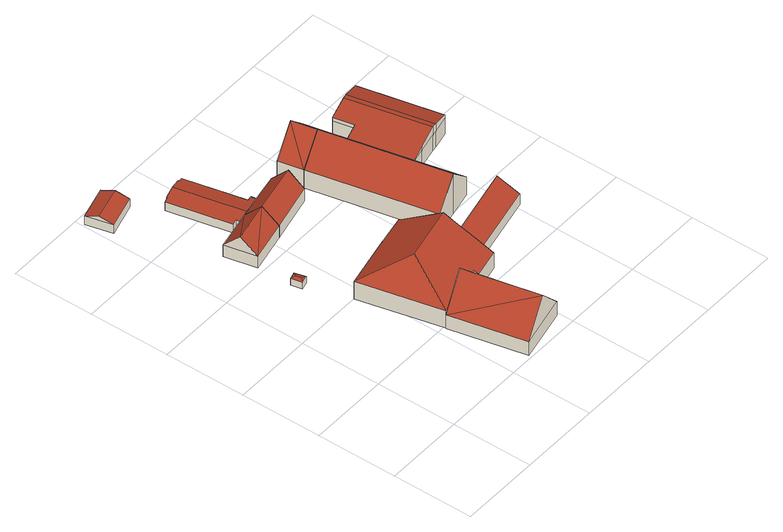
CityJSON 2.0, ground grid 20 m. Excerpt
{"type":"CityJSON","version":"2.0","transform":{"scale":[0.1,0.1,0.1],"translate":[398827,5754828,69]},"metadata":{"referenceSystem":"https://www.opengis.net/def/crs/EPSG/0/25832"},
"CityObjects":{
"building1":{"type":"Building","attributes":{"Gemeindeschluessel":"05515000","Geometrietyp2DReferenz":"3000","function":"31001_2700","roofType":"5000","measuredHeight":2.09},"geometry":[{"type":"Solid","lod":"2","boundaries":[[[[0,1,2,3]],[[4,5,1,0]],[[6,7,5,4]],[[3,2,7,6]],[[8,6,4,9]],[[4,0,9]],[[9,0,3,8]],[[3,6,8]],[[1,5,7,2]]]],"semantics":{"surfaces":[{"type":"WallSurface"},{"type":"RoofSurface"},{"type":"GroundSurface"}],"values":[[0,0,0,0,1,1,1,1,2]]}}]},
"building2":{"type":"Building","attributes":{"Gemeindeschluessel":"05515000","Geometrietyp2DReferenz":"3000","function":"31001_1310","roofType":"3100","measuredHeight":3.51},"geometry":[{"type":"Solid","lod":"2","boundaries":[[[[10,11,12,13]],[[14,15,11,10]],[[16,17,15,14]],[[13,12,17,16]],[[10,18,14]],[[16,19,13]],[[13,19,18,10]],[[14,18,19,16]],[[11,15,17,12]]]],"semantics":{"surfaces":[{"type":"WallSurface"},{"type":"RoofSurface"},{"type":"GroundSurface"}],"values":[[0,0,0,0,0,0,1,1,2]]}}]},
"building3":{"type":"Building","attributes":{"Gemeindeschluessel":"05515000","Geometrietyp2DReferenz":"3000","function":"31001_1000","roofType":"3100","measuredHeight":11.36},"address":[{"country":"Germany","locality":"Münster","thoroughfareNumber":"140","thoroughfareName":"Oberort"}],"geometry":[{"type":"Solid","lod":"2","boundaries":[[[[20,21,22,23]],[[24,25,21,20]],[[26,27,25,24]],[[23,22,27,26]],[[20,28,24]],[[26,29,23]],[[20,23,29]],[[29,28,20]],[[28,29,26]],[[26,24,28]],[[21,25,27,22]]]],"semantics":{"surfaces":[{"type":"WallSurface"},{"type":"RoofSurface"},{"type":"GroundSurface"}],"values":[[0,0,0,0,0,0,1,1,1,1,2]]}}]},
"building4":{"type":"Building","attributes":{"Gemeindeschluessel":"05515000","Geometrietyp2DReferenz":"3000","function":"31001_2700","roofType":"3100","measuredHeight":7.22},"geometry":[{"type":"Solid","lod":"2","boundaries":[[[[30,31,32,33]],[[34,35,31,30]],[[36,37,35,34]],[[38,39,37,36]],[[33,32,39,38]],[[38,40,33]],[[41,33,40]],[[40,36,41]],[[36,34,30,41]],[[38,36,40]],[[41,30,33]],[[31,35,37,39,32]]]],"semantics":{"surfaces":[{"type":"WallSurface"},{"type":"RoofSurface"},{"type":"GroundSurface"}],"values":[[0,0,0,0,0,1,1,1,1,0,0,2]]}}]},
"building5":{"type":"Building","attributes":{"Gemeindeschluessel":"05515000","Geometrietyp2DReferenz":"3000","function":"31001_2700","roofType":"5000","measuredHeight":11.06},"geometry":[{"type":"Solid","lod":"2","boundaries":[[[[42,43,44,45]],[[46,47,43,42]],[[48,49,47,46]],[[50,51,49,48]],[[52,53,51,50]],[[54,55,53,52]],[[56,57,55,54]],[[58,59,57,56]],[[60,61,59,58]],[[62,63,61,60]],[[45,44,63,62]],[[56,64,58]],[[54,52,50,48,46,42,64,56]],[[45,62,60,58,64,42]],[[43,47,49,51,53,55,57,59,61,63,44]]]],"semantics":{"surfaces":[{"type":"WallSurface"},{"type":"RoofSurface"},{"type":"GroundSurface"}],"values":[[0,0,0,0,0,0,0,0,0,0,0,1,1,1,2]]}}]},
"building6":{"type":"Building","attributes":{"Gemeindeschluessel":"05515000","Geometrietyp2DReferenz":"3000","function":"31001_2700"},"children":["building6-1","building6-2"]},
"building6-1":{"type":"BuildingPart","attributes":{"roofType":"5000","measuredHeight":3.23},"parents":["building6"],"geometry":[{"type":"Solid","lod":"2","boundaries":[[[[65,66,35,67]],[[68,69,66,65]],[[70,71,69,68]],[[72,73,71,70]],[[74,75,73,72]],[[76,77,75,74]],[[78,79,77,76]],[[80,81,79,78]],[[82,83,81,80]],[[84,85,83,82]],[[86,87,85,84]],[[88,89,87,86]],[[90,91,89,88]],[[92,93,91,90]],[[67,35,37,94]],[[92,90,88,86,84,82,80,78,76,95]],[[74,72,70,68,65,67,94,95,76]],[[66,69,71,73,75,77,79,81,83,85,87,89,91,93,96,37,35]],[[93,92,95,96]],[[37,96,95,94]]]],"semantics":{"surfaces":[{"type":"WallSurface"},{"type":"RoofSurface"},{"type":"GroundSurface"},{"type":"ClosureSurface"}],"values":[[0,0,0,0,0,0,0,0,0,0,0,0,0,0,0,1,1,2,3,3]]}}]},
"building6-2":{"type":"BuildingPart","attributes":{"roofType":"3100","measuredHeight":7.21},"parents":["building6"],"geometry":[{"type":"Solid","lod":"2","boundaries":[[[[97,91,93,92,98]],[[99,100,91,97]],[[101,102,100,99]],[[103,104,102,101]],[[38,39,104,103]],[[40,105,39,38]],[[106,107,105,40]],[[36,94,37,107,106]],[[38,103,101,40]],[[99,97,98,36,106,40,101]],[[91,100,102,104,39,105,107,37,96,93]],[[95,94,36,98,92]],[[93,96,95,92]],[[96,37,94,95]]]],"semantics":{"surfaces":[{"type":"WallSurface"},{"type":"RoofSurface"},{"type":"GroundSurface"},{"type":"ClosureSurface"}],"values":[[0,0,0,0,0,0,0,0,1,1,2,0,3,3]]}}]},
"building7":{"type":"Building","attributes":{"Gemeindeschluessel":"05515000","Geometrietyp2DReferenz":"3000","function":"31001_2700","roofType":"2100","measuredHeight":6.05},"geometry":[{"type":"Solid","lod":"2","boundaries":[[[[108,109,110,111]],[[112,113,109,108]],[[114,115,113,112]],[[111,110,115,114]],[[112,108,111,114]],[[109,113,115,110]]]],"semantics":{"surfaces":[{"type":"WallSurface"},{"type":"RoofSurface"},{"type":"GroundSurface"}],"values":[[0,0,0,0,1,2]]}}]},
"building8":{"type":"Building","attributes":{"Gemeindeschluessel":"05515000","Geometrietyp2DReferenz":"3000","function":"31001_2700","roofType":"3100","measuredHeight":11.35},"geometry":[{"type":"Solid","lod":"2","boundaries":[[[[116,117,118,119]],[[120,121,117,116]],[[122,123,121,120]],[[124,125,123,122]],[[126,127,125,124]],[[128,129,127,126]],[[130,131,129,128]],[[119,118,131,130]],[[124,122,120,116,119,126]],[[130,128,126,119]],[[117,121,123,125,127,129,131,118]]]],"semantics":{"surfaces":[{"type":"WallSurface"},{"type":"RoofSurface"},{"type":"GroundSurface"}],"values":[[0,0,0,0,0,0,0,0,1,1,2]]}}]},
"building9":{"type":"Building","attributes":{"Gemeindeschluessel":"05515000","Geometrietyp2DReferenz":"3000","function":"31001_2700","roofType":"3100","measuredHeight":11.43},"geometry":[{"type":"Solid","lod":"2","boundaries":[[[[132,133,134,130]],[[135,136,133,132]],[[116,137,136,135]],[[130,134,137,116]],[[132,138,135]],[[116,139,130]],[[130,139,138]],[[138,132,130]],[[139,116,135]],[[135,138,139]],[[133,136,137,134]]]],"semantics":{"surfaces":[{"type":"WallSurface"},{"type":"RoofSurface"},{"type":"GroundSurface"}],"values":[[0,0,0,0,0,0,1,1,1,1,2]]}}]},
"building10":{"type":"Building","attributes":{"Gemeindeschluessel":"05515000","Geometrietyp2DReferenz":"3000","function":"51009_1610","roofType":"5000","measuredHeight":6.65},"geometry":[{"type":"Solid","lod":"2","boundaries":[[[[140,141,142,143]],[[144,145,141,140]],[[146,147,145,144]],[[148,149,147,146]],[[150,151,149,148]],[[152,153,151,150]],[[154,155,153,152]],[[156,157,155,154]],[[158,159,157,156]],[[160,161,159,158]],[[143,142,161,160]],[[162,163,164,165]],[[166,167,168,169,156,154,170]],[[171,167,166,164,163]],[[167,171,140,143]],[[171,163,162,144,140]],[[169,158,156]],[[169,168,160,158]],[[168,167,143,160]],[[166,170,152,150]],[[170,154,152]],[[164,166,150,148]],[[165,164,148,146]],[[162,165,146,144]],[[141,145,147,149,151,153,155,157,159,161,142]]]],"semantics":{"surfaces":[{"type":"WallSurface"},{"type":"RoofSurface"},{"type":"GroundSurface"}],"values":[[0,0,0,0,0,0,0,0,0,0,0,1,1,1,0,0,0,0,0,0,0,0,0,0,2]]}}]}
},
"vertices":[
[124,529,20],[124,529,2],[130,502,2],[130,502,20],[142,534,20],[142,534,2],[149,506,20],[149,506,2],[138,510,22],[135,523,22],
[19,912,29],[19,912,5],[102,935,5],[102,935,29],[2,977,29],[2,977,5],[85,999,29],[85,999,5],[10,945,40],[94,967,40],
[393,37,40],[393,37,1],[351,224,1],[351,224,40],[261,7,40],[261,7,1],[219,194,40],[219,194,1],[327,22,115],[285,209,115],
[107,693,33],[107,693,1],[124,615,1],[124,615,33],[190,711,33],[190,711,1],[207,715,33],[207,715,1],[224,637,33],[224,637,1],[215,676,73],[115,654,73],
[399,341,113],[399,341,2],[376,442,2],[376,442,52],[405,314,97],[405,314,2],[417,263,66],[417,263,2],[425,228,45],[425,228,2],[354,212,45],[354,212,2],[351,224,51],[351,224,2],[219,194,51],[219,194,2],[172,399,51],[172,399,2],[303,428,51],[303,428,2],[304,427,52],[304,427,2],[263,311,113],
[188,723,28],[188,723,1],[190,711,28],[176,720,26],[176,720,1],[142,874,26],[142,874,1],[154,877,28],[154,877,1],[153,879,28],[153,879,1],[181,885,33],[181,885,1],[208,891,28],[208,891,1],[209,889,28],[209,889,1],[220,891,26],[220,891,1],[253,742,26],[253,742,1],[266,745,24],[266,745,1],[270,729,24],[270,729,1],[272,729,23],[272,729,1],[272,728,23],[272,728,1],[207,715,31],[218,717,33],[218,717,1],
[272,729,32],[272,728,34],[328,739,34],[328,739,1],[336,701,73],[336,701,1],[344,664,35],[344,664,1],[215,676,1],[207,712,36],[207,712,1],
[612,306,30],[612,306,1],[600,358,1],[600,358,61],[417,263,30],[417,263,1],[405,314,61],[405,314,1],
[497,716,52],[497,716,2],[435,702,2],[435,702,115],[505,681,52],[505,681,2],[538,530,52],[538,530,2],[565,411,52],[565,411,2],[503,397,115],[503,397,2],[441,384,52],[441,384,2],[374,689,52],[374,689,2],
[361,750,52],[361,750,1],[374,689,1],[484,777,52],[484,777,1],[497,716,1],[422,763,116],[435,702,116],
[591,753,44],[591,753,0],[585,751,0],[585,751,44],[641,763,44],[641,763,0],[685,562,44],[685,562,0],[642,552,44],[642,552,0],[630,550,44],[630,550,0],[579,539,44],[579,539,0],[538,530,44],[538,530,0],[505,681,44],[505,681,0],[546,690,44],[546,690,0],[535,741,44],[535,741,0],[641,763,54],[597,754,66],[642,552,66],[685,562,54],[630,550,67],[585,751,67],[535,741,54],[546,690,54],[579,539,54],[591,753,66]
]}
